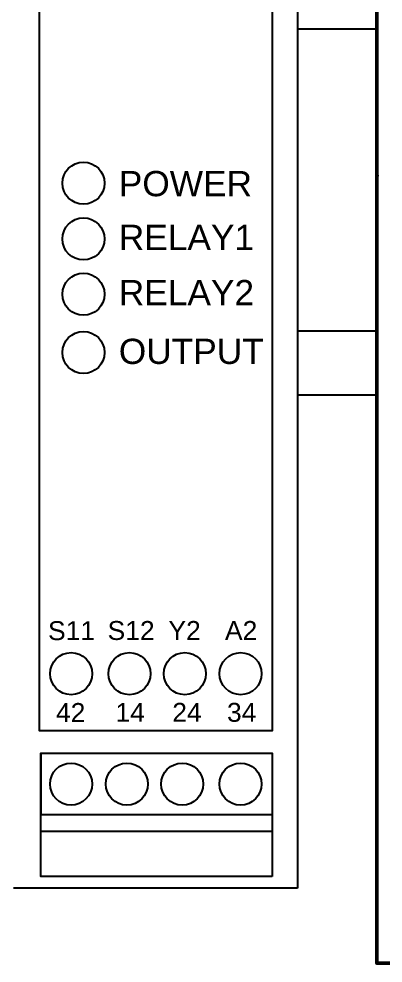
# Model space of a CAD drawing. Header units: millimetres. Extents: x -72 to 2978, y -1067 to 2817.
# Drawn here: x 2085 to 2113.8, y 157.8 to 232.6 of the extents above; entities that cross this region are included whole.
import ezdxf

# ---------------------------------------------------------------- set-up
doc = ezdxf.new("R2010")
doc.units = ezdxf.units.MM
doc.layers.add('2d ConnectionPoints', color=7, linetype='Continuous', lineweight=50)
doc.layers.add('AM_0', color=7, linetype='Continuous', lineweight=50)
doc.styles.get("Standard").update_dxf_attribs({"font": 'arial.ttf'})

# ---------------------------------------------------------------- blocks, each defined once
blk = doc.blocks.new('5_1469470000_PART4_0_in_1469470000_0')
at = {"layer": 'AM_0'}
for p, q in [((0, 125), (0, 0)), ((0, 0), (34, 0))]:
    blk.add_line(p, q, dxfattribs=at)

msp = doc.modelspace()

# ---------------------------------------------------------------- linework, layer by layer
for p, q in [((2107.028, 276.811), (2107.028, 163.711)), ((2086.7, 174.391), (2086.7, 169.506)), ((2105.001, 169.506), (2086.7, 169.506)), ((2105.001, 169.506), (2105.001, 168.183)), ((2105.001, 168.183), (2086.7, 168.183)), ((2107.028, 163.711), (2084.528, 163.711))]:
    msp.add_line(p, q)
at = {"color": 6, "linetype": 'ByBlock'}
for p, q in [((2107.028, 231.796), (2113.311, 231.796)), ((2107.028, 207.861), (2113.311, 207.861)), ((2107.028, 202.796), (2113.311, 202.796))]:
    msp.add_line(p, q, dxfattribs=at)
for points in [[(2086.595, 263.55), (2105.001, 263.55), (2105.001, 176.156), (2086.595, 176.156)], [(2105.001, 164.621), (2086.7, 164.621), (2086.7, 174.391), (2105.001, 174.391)]]:
    msp.add_lwpolyline(points, close=True)
for centre in [(2090.065, 219.567), (2090.065, 215.149), (2090.065, 210.767), (2090.065, 206.147), (2089.09, 180.697), (2093.709, 180.697), (2098.092, 180.697), (2102.51, 180.697), (2089.085, 171.948), (2093.504, 171.948), (2097.886, 171.948), (2102.506, 171.948)]:
    msp.add_circle(centre, 1.667)
at = {"layer": '2d ConnectionPoints'}
for p in [(2113.311, 220.161), (2113.311, 157.761)]:
    msp.add_point(p, dxfattribs=at)

# ---------------------------------------------------------------- block references
msp.add_blockref('5_1469470000_PART4_0_in_1469470000_0', (2113.311, 157.761))

# ---------------------------------------------------------------- texts
at = {"attachment_point": 1}
for s, width, insert, char_height in [('POWER', 3.85893, (2092.864, 220.533), 2), ('RELAY1', 3.85893, (2092.864, 216.274), 2), ('RELAY2', 3.85893, (2092.864, 211.895), 2), ('OUTPUT', 3.85893, (2092.864, 207.241), 2), ('S11', 2.25483, (2087.256, 184.856), 1.5), ('S12', 2.25483, (2091.975, 184.869), 1.5), ('Y2', 2.25483, (2096.795, 184.869), 1.5), ('A2', 2.25483, (2101.271, 184.869), 1.5), ('42', 2.25483, (2087.886, 178.37), 1.5), ('14', 2.25483, (2092.603, 178.383), 1.5), ('24', 2.25483, (2097.099, 178.383), 1.5), ('34', 2.25483, (2101.433, 178.383), 1.5)]:
    msp.add_mtext_dynamic_manual_height_columns(s, width=width, gutter_width=12.5, heights=[0], dxfattribs=dict(at, insert=insert, char_height=char_height))

doc.saveas('drawing.dxf')
